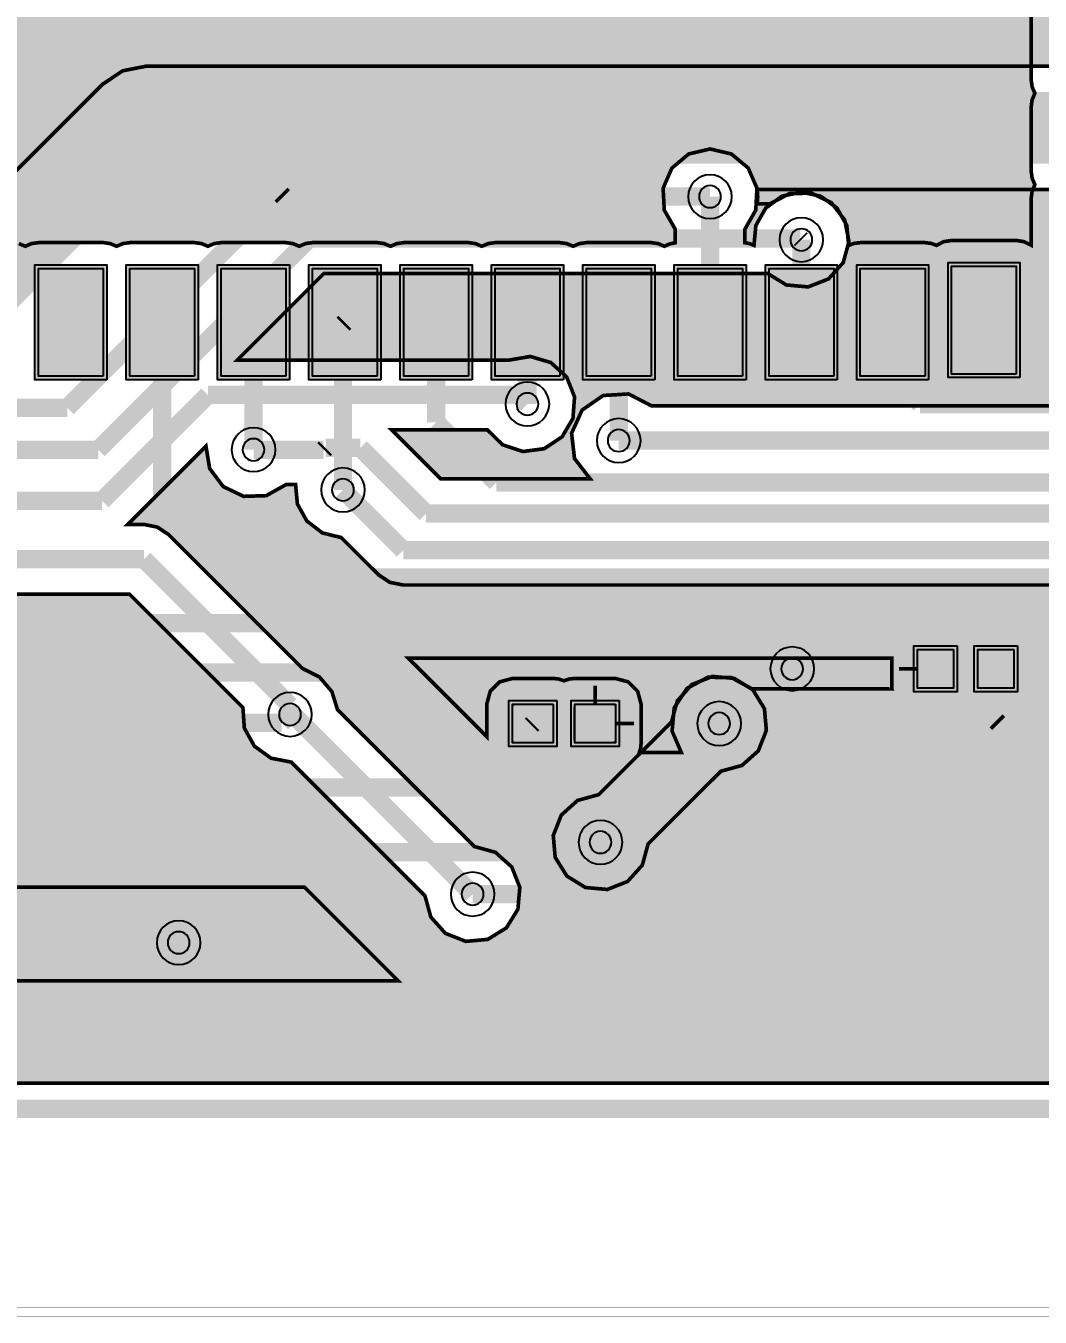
# Model space of a CAD drawing. Header units: millimetres. Extents: x 292.6 to 386.6, y -84.8 to -44.4.
# Drawn here: x 333.89 to 348, y -84.84 to -66.87 of the extents above; entities that cross this region are included whole.
import ezdxf

# ---------------------------------------------------------------- set-up
doc = ezdxf.new("R2010")
doc.units = ezdxf.units.MM
doc.header["$MEASUREMENT"] = 0
for name, color, linetype, true_color in [('Board-Outline-Layer', 7, 'Continuous', 0xff00ff), ('Bottom-Layer', 7, 'Continuous', 0x0000ff), ('Hole-Layer', 7, 'Continuous', 0x222222), ('Multi-Layer', 7, 'Continuous', 0xc0c0c0), ('Top-Layer', 7, 'Continuous', 0xff0000), ('Top-Paste-Mask-Layer', 7, 'Continuous', 0x808080), ('Top-Silkscreen-Layer', 7, 'Continuous', 0xffcc00), ('Top-Solder-Mask-Layer', 7, 'Continuous', 0x800080)]:
    doc.layers.add(name, color=color, linetype=linetype, true_color=true_color)

msp = doc.modelspace()

# ---------------------------------------------------------------- hatches: boundary and pattern name
at = {"layer": 'Bottom-Layer'}
for points in [[(297.031, -81.582), (297.031, -74.871), (297.079, -74.985), (297.155, -75.082), (301.791, -79.718), (301.948, -79.823), (302.134, -79.86), (304.419, -79.86), (304.713, -79.91), (304.999, -79.826), (305.219, -79.625), (305.329, -79.348), (305.307, -79.05), (305.156, -78.793), (304.908, -78.628), (304.612, -78.588), (304.329, -78.682), (304.115, -78.89), (302.335, -78.89), (297.983, -74.538), (297.983, -65.489), (298.198, -65.879), (298.545, -66.159), (298.972, -66.288), (299.415, -66.245), (299.81, -66.038), (300.098, -65.698), (300.235, -65.274), (300.203, -64.829), (300.004, -64.43), (299.67, -64.135), (300.004, -63.84), (300.203, -63.441), (300.235, -62.997), (300.098, -62.572), (299.81, -62.232), (299.415, -62.025), (298.972, -61.983), (298.545, -62.111), (298.198, -62.391), (297.983, -62.782), (297.983, -54.748), (300.003, -52.728), (304.345, -52.728), (300.775, -56.299), (300.669, -56.456), (300.632, -56.642), (300.632, -68.295), (300.669, -68.481), (300.775, -68.638), (306.775, -74.638), (306.932, -74.743), (307.118, -74.78), (307.648, -74.78), (313.399, -80.531), (313.556, -80.636), (313.742, -80.673), (316.357, -80.673), (316.651, -80.723), (316.937, -80.639), (317.157, -80.438), (317.267, -80.161), (317.245, -79.863), (317.094, -79.606), (316.846, -79.441), (316.55, -79.401), (316.267, -79.495), (316.054, -79.703), (313.943, -79.703), (308.192, -73.952), (308.034, -73.847), (307.849, -73.81), (307.319, -73.81), (301.603, -68.094), (301.603, -56.843), (303.252, -55.194), (303.338, -55.413), (303.495, -55.587), (303.703, -55.696), (303.936, -55.726), (304.032, -56.035), (304.263, -56.261), (304.574, -56.351), (304.731, -56.456), (304.916, -56.492), (313.284, -56.492), (313.571, -56.563), (313.861, -56.501), (314.094, -56.32), (314.094, -58.558), (306.198, -58.558), (305.973, -58.637), (305.848, -58.84), (305.839, -58.884), (305.837, -58.928), (305.837, -61.35), (305.831, -61.433), (305.837, -61.515), (305.837, -62.054), (305.831, -62.137), (305.837, -62.219), (305.837, -62.484), (305.885, -62.663), (306.016, -62.794), (306.195, -62.842), (307.601, -62.842), (307.78, -62.794), (307.911, -62.663), (307.959, -62.484), (307.959, -60.81), (314.28, -60.81), (314.303, -60.812), (314.326, -60.813), (325.375, -60.813), (325.554, -60.765), (325.685, -60.634), (325.733, -60.455), (325.733, -59.78), (326.156, -59.815), (326.549, -59.653), (326.825, -59.33), (326.925, -58.917), (326.925, -58.017), (326.836, -57.625), (326.587, -57.31), (326.226, -57.133), (325.824, -57.13), (325.46, -57.3), (325.205, -57.611), (324.96, -57.349), (324.619, -57.24), (324.269, -57.312), (323.998, -57.546), (323.876, -57.883), (323.935, -58.236), (323.754, -58.236), (323.575, -58.284), (323.444, -58.415), (323.396, -58.594), (323.396, -59.326), (320.018, -59.326), (320.018, -58.594), (319.97, -58.415), (319.839, -58.284), (319.66, -58.236), (319.448, -58.236), (319.507, -57.883), (319.385, -57.546), (319.115, -57.312), (318.764, -57.24), (318.423, -57.349), (318.179, -57.61), (317.923, -57.3), (317.559, -57.13), (317.158, -57.133), (316.797, -57.31), (316.547, -57.625), (316.459, -58.017), (316.459, -58.572), (316.409, -58.561), (316.358, -58.558), (316.208, -58.558), (316.208, -53.213), (316.208, -53.202), (316.207, -53.19), (316.806, -53.19), (316.593, -53.402), (316.456, -53.67), (316.409, -53.967), (316.409, -54.567), (316.503, -54.983), (316.769, -55.316), (317.153, -55.501), (317.58, -55.501), (317.964, -55.316), (318.23, -54.983), (318.325, -54.567), (318.325, -53.967), (318.278, -53.67), (318.141, -53.402), (317.928, -53.19), (325.456, -53.19), (325.243, -53.402), (325.106, -53.67), (325.058, -53.967), (325.058, -54.567), (325.153, -54.983), (325.419, -55.316), (325.803, -55.501), (326.23, -55.501), (326.614, -55.316), (326.88, -54.983), (326.975, -54.567), (326.975, -53.967), (326.928, -53.67), (326.791, -53.402), (326.577, -53.19), (342.441, -53.19), (343, -53.749), (343.002, -53.787), (343.007, -53.825), (333.076, -53.825), (332.81, -53.846), (332.574, -53.97), (332.406, -54.177), (332.333, -54.434), (332.367, -54.698), (332.503, -54.928), (332.345, -55.239), (332.367, -55.587), (332.564, -55.876), (332.273, -56.045), (332.102, -56.335), (332.096, -56.671), (332.256, -56.967), (332.256, -64.124), (330.813, -65.567), (330.813, -63.88), (330.92, -63.626), (330.915, -63.35), (330.798, -63.1), (330.589, -62.919), (330.325, -62.839), (330.051, -62.874), (330.051, -62.784), (330.266, -62.559), (330.356, -62.261), (330.299, -61.955), (330.109, -61.709), (330.332, -61.474), (330.417, -61.161), (330.344, -60.846), (330.13, -60.603), (330.219, -60.289), (330.148, -59.972), (329.935, -59.726), (329.63, -59.612), (329.307, -59.656), (329.045, -59.849), (328.906, -60.143), (328.923, -60.468), (328.369, -61.022), (328.369, -58.772), (328.356, -58.639), (328.319, -58.511), (328.319, -58.186), (328.369, -57.925), (328.319, -57.664), (328.319, -57.426), (328.369, -57.165), (328.319, -56.904), (328.319, -56.647), (328.369, -56.386), (328.319, -56.124), (328.319, -55.887), (328.365, -55.549), (328.247, -55.228), (327.992, -55), (327.661, -54.918), (327.329, -55), (327.075, -55.228), (326.957, -55.549), (327.003, -55.887), (327.003, -56.124), (326.953, -56.386), (327.003, -56.647), (327.003, -56.904), (326.953, -57.165), (327.003, -57.426), (327.003, -57.664), (326.953, -57.925), (327.003, -58.186), (327.003, -58.511), (326.965, -58.639), (326.953, -58.772), (326.953, -61.175), (323.799, -64.328), (323.601, -64.103), (323.323, -63.989), (323.024, -64.008), (322.764, -64.158), (320.166, -64.158), (319.894, -64.088), (319.617, -64.138), (319.386, -64.298), (316.67, -64.298), (316.405, -64.147), (316.1, -64.13), (315.821, -64.252), (315.625, -64.486), (315.555, -64.783), (315.625, -65.08), (315.821, -65.314), (316.1, -65.435), (316.405, -65.419), (316.67, -65.268), (319.454, -65.268), (319.784, -65.409), (320.139, -65.357), (320.415, -65.128), (322.764, -65.128), (322.829, -65.182), (322.901, -65.227), (319.286, -68.841), (319.103, -69.159), (319.103, -69.525), (319.286, -69.843), (319.603, -70.026), (319.97, -70.026), (320.287, -69.843), (327.735, -62.396), (327.735, -65.611), (327.586, -65.869), (327.565, -66.166), (327.676, -66.442), (327.896, -66.642), (327.826, -66.713), (327.72, -66.87), (327.684, -67.056), (327.684, -68.333), (327.318, -68.699), (327.212, -68.856), (327.176, -69.042), (327.176, -69.545), (327.041, -69.762), (326.998, -70.013), (327.053, -70.262), (313.538, -70.262), (312.214, -68.938), (316.414, -68.938), (316.679, -69.089), (316.983, -69.106), (317.263, -68.984), (317.459, -68.75), (317.529, -68.453), (317.459, -68.156), (317.263, -67.922), (316.983, -67.8), (316.679, -67.817), (316.414, -67.968), (311.244, -67.968), (311.122, -67.846), (310.844, -67.66), (310.516, -67.595), (307.823, -67.595), (305.405, -65.177), (305.405, -64.41), (305.694, -64.294), (305.898, -64.057), (305.972, -63.754), (305.898, -63.451), (305.694, -63.215), (305.405, -63.098), (305.405, -62.908), (305.32, -62.535), (305.082, -62.237), (304.738, -62.071), (304.356, -62.071), (304.012, -62.237), (303.773, -62.535), (303.688, -62.908), (303.688, -63.109), (303.417, -63.235), (303.229, -63.467), (303.161, -63.759), (303.229, -64.05), (303.417, -64.282), (303.688, -64.408), (303.688, -65.532), (303.754, -65.861), (303.94, -66.139), (306.861, -69.06), (307.139, -69.246), (307.468, -69.311), (310.16, -69.311), (312.551, -71.702), (311.873, -71.702), (311.641, -71.562), (311.372, -71.526), (311.111, -71.601), (310.902, -71.773), (310.78, -72.015), (310.765, -72.286), (310.714, -72.286), (310.446, -72.134), (310.14, -72.119), (309.859, -72.244), (309.665, -72.483), (309.599, -72.783), (309.241, -72.756), (308.922, -72.92), (308.734, -73.226), (308.734, -73.585), (308.92, -73.891), (309.239, -74.056), (309.597, -74.03), (309.889, -73.822), (309.954, -73.836), (310.02, -73.84), (310.504, -73.84), (310.639, -73.821), (310.764, -73.764), (318.316, -73.764), (320.663, -76.111), (320.82, -76.216), (321.006, -76.253), (327.712, -76.253), (327.832, -76.238), (327.945, -76.193), (326.142, -77.997), (326.037, -78.154), (326, -78.34), (326, -78.718), (325.849, -78.983), (325.832, -79.288), (325.954, -79.567), (326.188, -79.763), (326.485, -79.833), (326.782, -79.763), (327.016, -79.567), (327.137, -79.288), (327.121, -78.983), (326.97, -78.718), (326.97, -78.541), (329.969, -75.542), (332.035, -75.542), (332.296, -75.692), (332.597, -75.711), (332.875, -75.595), (333.073, -75.367), (333.15, -75.076), (333.089, -74.78), (335.334, -74.78), (336.911, -76.357), (336.931, -76.643), (337.07, -76.894), (337.302, -77.062), (337.583, -77.117), (339.444, -78.978), (339.525, -79.272), (339.728, -79.499), (340.012, -79.611), (340.316, -79.583), (340.576, -79.423), (340.736, -79.164), (340.763, -78.86), (340.651, -78.576), (340.424, -78.372), (340.13, -78.291), (338.227, -76.388), (338.148, -76.135), (337.976, -75.933), (337.74, -75.814), (335.878, -73.952), (335.72, -73.847), (335.535, -73.81), (335.309, -73.81), (336.397, -72.722), (336.449, -73.032), (336.638, -73.284), (336.922, -73.42), (337.236, -73.41), (337.511, -73.256), (337.644, -73.256), (337.669, -73.526), (337.801, -73.763), (338.016, -73.928), (338.279, -73.993), (338.798, -74.511), (338.955, -74.616), (339.141, -74.653), (363.094, -74.653), (363.279, -74.616), (363.437, -74.511), (367.882, -70.066), (367.987, -69.909), (368.024, -69.723), (368.024, -66.492), (368.175, -66.227), (368.191, -65.923), (368.07, -65.643), (367.836, -65.447), (367.539, -65.377), (367.242, -65.447), (367.008, -65.643), (366.886, -65.923), (366.903, -66.227), (367.054, -66.492), (367.054, -69.522), (362.893, -73.683), (362.614, -73.683), (364.58, -71.717), (364.685, -71.56), (364.722, -71.374), (364.722, -67.762), (364.896, -67.493), (364.924, -67.174), (364.798, -66.879), (364.798, -65.933), (364.956, -65.643), (364.954, -65.313), (364.793, -65.024), (365.081, -65.024), (365.346, -65.16), (365.645, -65.165), (365.915, -65.039), (366.103, -64.807), (366.17, -64.516), (366.103, -64.225), (365.915, -63.994), (365.645, -63.868), (365.346, -63.873), (365.081, -64.008), (362.301, -64.008), (362.035, -63.873), (361.737, -63.868), (361.466, -63.994), (361.279, -64.225), (361.212, -64.516), (361.279, -64.807), (361.466, -65.039), (361.737, -65.165), (362.035, -65.16), (362.301, -65.024), (363.832, -65.024), (363.671, -65.313), (363.67, -65.643), (363.828, -65.933), (363.828, -66.783), (363.643, -67.059), (363.615, -67.39), (363.752, -67.693), (363.752, -71.173), (361.75, -73.175), (359.614, -73.175), (359.789, -72.896), (359.807, -72.567), (359.666, -72.27), (359.399, -72.078), (359.072, -72.037), (358.766, -72.159), (358.538, -72.159), (358.743, -71.905), (358.802, -71.584), (358.701, -71.273), (358.464, -71.049), (358.148, -70.965), (357.831, -71.042), (353.106, -71.042), (352.851, -70.894), (352.557, -70.871), (352.283, -70.977), (352.081, -71.192), (351.993, -71.473), (352.035, -71.765), (352.199, -72.01), (352.452, -72.159), (342.591, -72.159), (342.276, -71.995), (341.922, -72.017), (341.63, -72.219), (341.483, -72.542), (341.524, -72.894), (341.741, -73.175), (339.66, -73.175), (338.979, -72.494), (340.311, -72.494), (340.524, -72.703), (340.807, -72.796), (341.103, -72.757), (341.351, -72.591), (341.502, -72.334), (341.524, -72.036), (341.414, -71.759), (341.194, -71.558), (340.908, -71.474), (340.614, -71.524), (336.833, -71.524), (338.038, -70.319), (344.21, -70.319), (344.47, -70.479), (344.773, -70.506), (345.057, -70.395), (345.261, -70.168), (345.341, -69.874), (345.282, -69.575), (345.095, -69.334), (344.82, -69.202), (344.515, -69.208), (344.244, -69.349), (344.064, -69.349), (344.072, -69.25), (344.064, -69.151), (351.582, -69.151), (351.378, -69.338), (351.268, -69.592), (351.271, -69.868), (351.386, -70.119), (351.594, -70.302), (351.858, -70.384), (352.133, -70.35), (352.37, -70.208), (358.067, -70.208), (359.51, -71.652), (359.592, -71.949), (359.801, -72.177), (360.089, -72.286), (360.396, -72.252), (360.655, -72.084), (360.718, -72.424), (360.944, -72.685), (361.271, -72.798), (361.61, -72.73), (361.869, -72.501), (361.978, -72.173), (361.906, -71.834), (361.674, -71.578), (361.674, -68.354), (362.215, -68.895), (362.325, -69.179), (362.551, -69.383), (362.844, -69.465), (363.143, -69.408), (363.384, -69.223), (363.518, -68.949), (363.515, -68.645), (363.377, -68.374), (363.132, -68.193), (362.832, -68.141), (361.405, -66.713), (361.247, -66.608), (361.062, -66.571), (356.869, -66.571), (356.187, -65.89), (356.097, -65.578), (355.87, -65.347), (355.56, -65.251), (355.242, -65.313), (354.991, -65.519), (354.686, -65.214), (354.958, -65.203), (355.203, -65.082), (355.379, -64.874), (355.456, -64.612), (355.421, -64.341), (355.28, -64.108), (355.28, -63.365), (355.523, -63.412), (355.767, -63.366), (355.977, -63.234), (364.813, -63.234), (365.058, -63.372), (365.338, -63.396), (365.603, -63.301), (365.805, -63.105), (365.908, -62.843), (365.892, -62.562), (365.761, -62.313), (365.539, -62.14), (365.559, -61.942), (365.519, -61.748), (365.738, -61.468), (365.781, -61.115), (365.636, -60.791), (365.344, -60.588), (364.989, -60.565), (364.674, -60.729), (363.597, -60.729), (363.398, -60.601), (363.168, -60.551), (361.583, -58.966), (361.425, -58.861), (361.24, -58.824), (356.998, -58.824), (356.812, -58.861), (356.655, -58.966), (354.569, -61.052), (354.569, -60.586), (354.532, -60.401), (354.427, -60.243), (349.325, -55.141), (352.171, -55.141), (352.211, -55.569), (352.398, -55.956), (352.709, -56.253), (353.104, -56.423), (353.533, -56.443), (353.942, -56.311), (354.28, -56.045), (354.503, -55.678), (354.583, -55.255), (354.51, -54.832), (354.293, -54.46), (353.96, -54.188), (353.553, -54.05), (353.124, -54.063), (353.078, -54.018), (352.864, -53.875), (352.613, -53.825), (345.969, -53.825), (345.953, -53.548), (345.824, -53.302), (345.606, -53.131), (345.337, -53.063), (344.321, -52.047), (382.315, -52.047), (382.315, -81.582)], [(333.084, -64.668), (333.189, -64.511), (333.226, -64.325), (333.226, -57), (334.482, -57), (334.667, -56.963), (334.825, -56.858), (335.064, -56.619), (335.333, -56.551), (335.551, -56.38), (335.68, -56.134), (335.697, -55.857), (348.669, -55.857), (353.599, -60.787), (353.599, -65.298), (353.636, -65.484), (353.741, -65.641), (355.535, -67.435), (335.568, -67.435), (335.239, -67.5), (334.961, -67.686), (332.385, -70.262), (330.047, -70.262), (330.102, -70.013), (330.059, -69.762), (329.924, -69.545), (329.924, -67.361), (330.251, -67.459), (330.584, -67.38), (330.833, -67.146), (330.933, -66.819)], [(341.861, -77.569), (341.567, -77.65), (341.34, -77.854), (341.228, -78.138), (341.255, -78.442), (341.416, -78.701), (341.675, -78.861), (341.979, -78.889), (342.263, -78.777), (342.467, -78.55), (342.547, -78.256), (343.559, -77.244), (343.853, -77.163), (344.08, -76.96), (344.192, -76.676), (344.165, -76.372), (344.005, -76.112), (343.745, -75.952), (343.441, -75.925), (343.157, -76.037), (342.954, -76.264), (342.873, -76.558)]]:
    msp.add_hatch(color=256, dxfattribs=at).paths.add_polyline_path(points)
at = {"layer": 'Top-Layer'}
for points in [[(333.005, -61.082), (332.968, -60.897), (332.863, -60.739), (332.609, -60.485), (332.6, -60.477), (332.592, -60.469), (332.592, -60.378), (332.579, -60.282), (332.54, -60.193), (332.579, -60.104), (332.592, -60.008), (332.592, -59.108), (332.579, -59.012), (332.54, -58.923), (332.579, -58.834), (332.592, -58.738), (332.592, -58.646), (332.746, -58.646), (332.931, -58.609), (333.089, -58.504), (334.276, -57.316), (334.393, -57.365), (334.519, -57.381), (335.916, -57.381), (336.101, -57.344), (336.259, -57.239), (340.054, -53.444), (343.062, -53.444), (343, -53.698), (343.041, -53.956), (343.178, -54.178), (343.178, -61.595), (343.214, -61.781), (343.32, -61.938), (346.363, -64.981), (346.52, -65.086), (346.706, -65.123), (347.877, -65.123), (347.894, -65.201), (347.927, -65.273), (347.889, -65.362), (347.876, -65.458), (347.876, -66.358), (347.889, -66.454), (347.927, -66.543), (347.889, -66.632), (347.876, -66.728), (347.876, -67.628), (347.889, -67.724), (347.927, -67.813), (347.889, -67.902), (347.876, -67.998), (347.876, -68.898), (347.889, -68.994), (347.927, -69.083), (347.889, -69.172), (347.876, -69.268), (347.876, -69.926), (347.777, -69.877), (347.669, -69.86), (346.769, -69.86), (346.658, -69.877), (346.559, -69.928), (346.481, -69.9), (346.399, -69.89), (345.499, -69.89), (345.416, -69.9), (345.337, -69.928), (345.311, -69.652), (345.175, -69.41), (344.95, -69.245), (344.679, -69.187), (344.407, -69.245), (344.183, -69.41), (344.046, -69.652), (344.02, -69.928), (343.959, -69.904), (343.894, -69.892), (343.894, -69.702), (344.045, -69.437), (344.061, -69.133), (343.94, -68.853), (343.706, -68.657), (343.409, -68.587), (343.112, -68.657), (342.878, -68.853), (342.756, -69.133), (342.772, -69.437), (342.924, -69.702), (342.924, -69.892), (342.846, -69.908), (342.774, -69.941), (342.685, -69.903), (342.589, -69.89), (341.689, -69.89), (341.593, -69.903), (341.504, -69.941), (341.415, -69.903), (341.319, -69.89), (340.419, -69.89), (340.323, -69.903), (340.234, -69.941), (340.145, -69.903), (340.049, -69.89), (339.149, -69.89), (339.053, -69.903), (338.964, -69.941), (338.875, -69.903), (338.779, -69.89), (337.879, -69.89), (337.783, -69.903), (337.694, -69.941), (337.605, -69.903), (337.509, -69.89), (336.609, -69.89), (336.513, -69.903), (336.424, -69.941), (336.335, -69.903), (336.239, -69.89), (335.339, -69.89), (335.243, -69.903), (335.154, -69.941), (335.065, -69.903), (334.969, -69.89), (334.069, -69.89), (333.973, -69.903), (333.884, -69.941), (333.795, -69.903), (333.699, -69.89), (333.005, -69.89)], [(347.669, -71.718), (346.769, -71.718), (346.769, -70.218), (347.669, -70.218)], [(334.969, -71.748), (334.069, -71.748), (334.069, -70.248), (334.969, -70.248)], [(336.239, -71.748), (335.339, -71.748), (335.339, -70.248), (336.239, -70.248)], [(337.509, -71.748), (336.609, -71.748), (336.609, -70.248), (337.509, -70.248)], [(338.779, -71.748), (337.879, -71.748), (337.879, -70.248), (338.779, -70.248)], [(340.049, -71.748), (339.149, -71.748), (339.149, -70.248), (340.049, -70.248)], [(341.319, -71.748), (340.419, -71.748), (340.419, -70.248), (341.319, -70.248)], [(342.589, -71.748), (341.689, -71.748), (341.689, -70.248), (342.589, -70.248)], [(343.859, -71.748), (342.959, -71.748), (342.959, -70.248), (343.859, -70.248)], [(345.129, -71.748), (344.229, -71.748), (344.229, -70.248), (345.129, -70.248)], [(346.399, -71.748), (345.499, -71.748), (345.499, -70.248), (346.399, -70.248)], [(346.795, -75.549), (346.795, -76.089), (346.295, -76.089), (346.295, -75.549)], [(347.635, -75.549), (347.635, -76.089), (347.135, -76.089), (347.135, -75.549)], [(345.936, -75.669), (345.936, -76.089), (345.936, -76.093), (345.937, -76.096), (343.988, -76.096), (343.702, -75.939), (343.377, -75.937), (343.09, -76.09), (342.91, -76.362), (342.881, -76.686), (343.01, -76.985), (342.425, -76.985), (342.444, -76.919), (342.45, -76.851), (342.45, -76.311), (342.402, -76.132), (342.271, -76.001), (342.092, -75.953), (341.527, -75.953), (341.45, -75.961), (341.377, -75.986), (341.303, -75.961), (341.227, -75.953), (340.661, -75.953), (340.482, -76.001), (340.351, -76.132), (340.303, -76.311), (340.303, -76.762), (339.211, -75.669)], [(341.227, -76.311), (341.227, -76.851), (340.661, -76.851), (340.661, -76.311)], [(342.092, -76.311), (342.092, -76.851), (341.527, -76.851), (341.527, -76.311)], [(339.072, -80.16), (327.355, -80.16), (327.726, -79.789), (327.858, -79.592), (327.904, -79.359), (327.904, -78.855), (337.767, -78.855)]]:
    msp.add_hatch(color=256, dxfattribs=at).paths.add_polyline_path(points)
at = {"layer": 'Top-Paste-Mask-Layer'}
for points in [[(347.669, -71.718), (346.769, -71.718), (346.769, -70.218), (347.669, -70.218)], [(334.969, -71.748), (334.069, -71.748), (334.069, -70.248), (334.969, -70.248)], [(336.239, -71.748), (335.339, -71.748), (335.339, -70.248), (336.239, -70.248)], [(337.509, -71.748), (336.609, -71.748), (336.609, -70.248), (337.509, -70.248)], [(338.779, -71.748), (337.879, -71.748), (337.879, -70.248), (338.779, -70.248)], [(340.049, -71.748), (339.149, -71.748), (339.149, -70.248), (340.049, -70.248)], [(341.319, -71.748), (340.419, -71.748), (340.419, -70.248), (341.319, -70.248)], [(342.589, -71.748), (341.689, -71.748), (341.689, -70.248), (342.589, -70.248)], [(343.859, -71.748), (342.959, -71.748), (342.959, -70.248), (343.859, -70.248)], [(345.129, -71.748), (344.229, -71.748), (344.229, -70.248), (345.129, -70.248)], [(346.399, -71.748), (345.499, -71.748), (345.499, -70.248), (346.399, -70.248)], [(346.795, -75.549), (346.795, -76.089), (346.295, -76.089), (346.295, -75.549)], [(347.635, -75.549), (347.635, -76.089), (347.135, -76.089), (347.135, -75.549)], [(341.242, -76.351), (341.242, -76.811), (341.202, -76.851), (340.701, -76.851), (340.661, -76.811), (340.661, -76.351), (340.701, -76.311), (341.202, -76.311)], [(341.242, -76.351), (341.242, -76.811), (341.202, -76.851), (340.701, -76.851), (340.661, -76.811), (340.661, -76.351), (340.701, -76.311), (341.202, -76.311)], [(341.512, -76.351), (341.512, -76.811), (341.552, -76.851), (342.052, -76.851), (342.092, -76.811), (342.092, -76.351), (342.052, -76.311), (341.552, -76.311)], [(341.512, -76.351), (341.512, -76.811), (341.552, -76.851), (342.052, -76.851), (342.092, -76.811), (342.092, -76.351), (342.052, -76.311), (341.552, -76.311)]]:
    msp.add_hatch(color=256, dxfattribs=at).paths.add_polyline_path(points)
at = {"layer": 'Top-Solder-Mask-Layer'}
for points in [[(335.019, -71.798), (334.019, -71.798), (334.019, -70.198), (335.019, -70.198)], [(336.289, -71.798), (335.289, -71.798), (335.289, -70.198), (336.289, -70.198)], [(337.559, -71.798), (336.559, -71.798), (336.559, -70.198), (337.559, -70.198)], [(338.829, -71.798), (337.829, -71.798), (337.829, -70.198), (338.829, -70.198)], [(340.099, -71.798), (339.099, -71.798), (339.099, -70.198), (340.099, -70.198)], [(341.369, -71.798), (340.369, -71.798), (340.369, -70.198), (341.369, -70.198)], [(342.639, -71.798), (341.639, -71.798), (341.639, -70.198), (342.639, -70.198)], [(343.909, -71.798), (342.909, -71.798), (342.909, -70.198), (343.909, -70.198)], [(345.179, -71.798), (344.179, -71.798), (344.179, -70.198), (345.179, -70.198)], [(346.449, -71.798), (345.449, -71.798), (345.449, -70.198), (346.449, -70.198)], [(347.719, -71.768), (346.719, -71.768), (346.719, -70.168), (347.719, -70.168)], [(346.845, -75.498), (346.845, -76.14), (346.244, -76.14), (346.244, -75.498)], [(347.686, -75.498), (347.686, -76.14), (347.084, -76.14), (347.084, -75.498)], [(341.277, -76.26), (341.277, -76.902), (340.61, -76.902), (340.61, -76.26)], [(342.143, -76.26), (342.143, -76.902), (341.476, -76.902), (341.476, -76.26)]]:
    msp.add_hatch(color=256, dxfattribs=at).paths.add_polyline_path(points)

# ---------------------------------------------------------------- linework, layer by layer
at = {"layer": 'Board-Outline-Layer', "const_width": 0.254}
msp.add_lwpolyline([(296.673, -81.94), (296.673, -51.689), (382.673, -51.689), (382.673, -81.94)], close=True, dxfattribs=at)
at = {"layer": 'Bottom-Layer'}
for points, const_width in [([(292.863, -84.836), (292.863, -50.038), (386.589, -50.038), (386.589, -84.836)], 0.00508), ([(341.861, -77.569), (341.567, -77.65), (341.34, -77.854), (341.228, -78.138), (341.255, -78.442), (341.416, -78.701), (341.675, -78.861), (341.979, -78.889), (342.263, -78.777), (342.467, -78.55), (342.547, -78.256), (343.559, -77.244), (343.853, -77.163), (344.08, -76.96), (344.192, -76.676), (344.165, -76.372), (344.005, -76.112), (343.745, -75.952), (343.441, -75.925), (343.157, -76.037), (342.954, -76.264), (342.873, -76.558)], 0.0508)]:
    msp.add_lwpolyline(points, close=True, dxfattribs=dict(at, const_width=const_width))
for points, const_width in [([(333.226, -57), (334.482, -57), (334.667, -56.963), (334.825, -56.858), (335.064, -56.619), (335.333, -56.551), (335.551, -56.38), (335.68, -56.134), (335.697, -55.857), (348.669, -55.857), (353.599, -60.787), (353.599, -65.298), (353.636, -65.484), (353.741, -65.641), (355.535, -67.435), (335.568, -67.435), (335.239, -67.5), (334.961, -67.686), (332.385, -70.262)], 0.0508), ([(332.741, -71.12), (335.568, -68.293)], 1), ([(335.568, -68.293), (358.318, -68.293)], 1), ([(334.468, -72.187), (337.44, -69.215)], 0.254), ([(352.452, -72.159), (342.591, -72.159), (342.276, -71.995), (341.922, -72.017), (341.63, -72.219), (341.483, -72.542), (341.524, -72.894), (341.741, -73.175), (339.66, -73.175), (338.979, -72.494), (340.311, -72.494), (340.524, -72.703), (340.807, -72.796), (341.103, -72.757), (341.351, -72.591), (341.502, -72.334), (341.524, -72.036), (341.414, -71.759), (341.194, -71.558), (340.908, -71.474), (340.614, -71.524), (336.833, -71.524), (338.038, -70.319), (344.21, -70.319), (344.47, -70.479), (344.773, -70.506), (345.057, -70.395), (345.261, -70.168), (345.341, -69.874), (345.282, -69.575), (345.095, -69.334), (344.82, -69.202), (344.515, -69.208), (344.244, -69.349), (344.064, -69.349), (344.072, -69.25), (344.064, -69.151), (351.582, -69.151)], 0.0508), ([(337.44, -69.215), (337.475, -69.25)], 0.254), ([(337.475, -69.25), (343.409, -69.25)], 0.254), ([(334.9, -72.771), (337.837, -69.834)], 0.254), ([(337.837, -69.834), (344.663, -69.834)], 0.254), ([(344.663, -69.834), (344.679, -69.85)], 0.254), ([(336.424, -72.009), (334.951, -73.482)], 0.254), ([(340.742, -72.009), (336.424, -72.009)], 0.254), ([(340.869, -72.136), (340.742, -72.009)], 0.254), ([(311.421, -72.187), (334.468, -72.187)], 0.254), ([(342.139, -72.644), (359.106, -72.644)], 0.254), ([(315.616, -72.771), (334.9, -72.771)], 0.254), ([(333.089, -74.78), (335.334, -74.78), (336.911, -76.357), (336.931, -76.643), (337.07, -76.894), (337.302, -77.062), (337.583, -77.117), (339.444, -78.978), (339.525, -79.272), (339.728, -79.499), (340.012, -79.611), (340.316, -79.583), (340.576, -79.423), (340.736, -79.164), (340.763, -78.86), (340.651, -78.576), (340.424, -78.372), (340.13, -78.291), (338.227, -76.388), (338.148, -76.135), (337.976, -75.933), (337.74, -75.814), (335.878, -73.952), (335.72, -73.847), (335.535, -73.81), (335.309, -73.81), (336.397, -72.722), (336.449, -73.032), (336.638, -73.284), (336.922, -73.42), (337.236, -73.41), (337.511, -73.256), (337.644, -73.256), (337.669, -73.526), (337.801, -73.763), (338.016, -73.928), (338.279, -73.993), (338.798, -74.511), (338.955, -74.616), (339.141, -74.653), (363.094, -74.653)], 0.0508), ([(337.059, -72.771), (338.036, -72.771)], 0.254), ([(338.036, -72.771), (338.061, -72.746)], 0.254), ([(338.061, -72.746), (338.545, -72.746)], 0.254), ([(338.545, -72.746), (339.459, -73.66)], 0.254), ([(339.141, -74.168), (338.303, -73.33)], 0.254), ([(334.951, -73.482), (329.998, -73.482)], 0.254), ([(339.459, -73.66), (361.951, -73.66)], 0.254), ([(335.535, -74.295), (331.09, -74.295)], 0.254), ([(337.567, -76.327), (335.535, -74.295)], 0.254), ([(363.094, -74.168), (339.141, -74.168)], 0.254), ([(337.567, -76.454), (337.567, -76.327)], 0.254), ([(337.567, -76.454), (337.607, -76.454)], 0.254), ([(337.607, -76.454), (340.107, -78.954)], 0.254), ([(341.885, -78.232), (343.536, -76.581)], 0.254), ([(382.315, -81.582), (297.031, -81.582)], 0.0508)]:
    msp.add_lwpolyline(points, dxfattribs=dict(at, const_width=const_width))
at = {"layer": 'Hole-Layer'}
for points in [[(343.256, -69.25, 1), (343.561, -69.25, 1)], [(344.526, -69.85, 1), (344.831, -69.85, 1)], [(340.716, -72.136, 1), (341.021, -72.136, 1)], [(341.986, -72.644, 1), (342.291, -72.644, 1)], [(336.906, -72.771, 1), (337.211, -72.771, 1)], [(338.15, -73.33, 1), (338.455, -73.33, 1)], [(344.399, -75.819, 1), (344.704, -75.819, 1)], [(337.414, -76.454, 1), (337.719, -76.454, 1)], [(343.383, -76.581, 1), (343.688, -76.581, 1)], [(341.732, -78.232, 1), (342.037, -78.232, 1)], [(339.954, -78.954, 1), (340.259, -78.954, 1)], [(335.865, -79.629, 1), (336.17, -79.629, 1)]]:
    msp.add_lwpolyline(points, format="xyb", close=True, dxfattribs=at)
at = {"layer": 'Multi-Layer'}
for points in [[(343.104, -69.25, 1), (343.714, -69.25, 1)], [(344.374, -69.85, 1), (344.984, -69.85, 1)], [(340.564, -72.136, 1), (341.174, -72.136, 1)], [(341.834, -72.644, 1), (342.444, -72.644, 1)], [(336.754, -72.771, 1), (337.364, -72.771, 1)], [(337.998, -73.33, 1), (338.608, -73.33, 1)], [(344.247, -75.819, 1), (344.857, -75.819, 1)], [(337.262, -76.454, 1), (337.872, -76.454, 1)], [(343.231, -76.581, 1), (343.841, -76.581, 1)], [(341.58, -78.232, 1), (342.19, -78.232, 1)], [(339.802, -78.954, 1), (340.412, -78.954, 1)], [(335.713, -79.629, 1), (336.323, -79.629, 1)]]:
    msp.add_lwpolyline(points, format="xyb", close=True, dxfattribs=at)
at = {"layer": 'Top-Layer'}
for points, const_width in [([(292.609, -84.709), (292.609, -49.53), (385.446, -49.53), (385.446, -84.709)], 0.00508), ([(345.936, -75.669), (345.936, -76.089), (345.936, -76.093), (345.937, -76.096), (343.988, -76.096), (343.702, -75.939), (343.377, -75.937), (343.09, -76.09), (342.91, -76.362), (342.881, -76.686), (343.01, -76.985), (342.425, -76.985), (342.444, -76.919), (342.45, -76.851), (342.45, -76.311), (342.402, -76.132), (342.271, -76.001), (342.092, -75.953), (341.527, -75.953), (341.45, -75.961), (341.377, -75.986), (341.303, -75.961), (341.227, -75.953), (340.661, -75.953), (340.482, -76.001), (340.351, -76.132), (340.303, -76.311), (340.303, -76.762), (339.211, -75.669)], 0.0508), ([(339.072, -80.16), (327.355, -80.16), (327.726, -79.789), (327.858, -79.592), (327.904, -79.359), (327.904, -78.855), (337.767, -78.855)], 0.0508)]:
    msp.add_lwpolyline(points, close=True, dxfattribs=dict(at, const_width=const_width))
for points, const_width in [([(347.876, -66.728), (347.876, -67.628), (347.889, -67.724), (347.927, -67.813), (347.889, -67.902), (347.876, -67.998), (347.876, -68.898), (347.889, -68.994), (347.927, -69.083), (347.889, -69.172), (347.876, -69.268), (347.876, -69.926), (347.777, -69.877), (347.669, -69.86), (346.769, -69.86), (346.658, -69.877), (346.559, -69.928), (346.481, -69.9), (346.399, -69.89), (345.499, -69.89), (345.416, -69.9), (345.337, -69.928), (345.311, -69.652), (345.175, -69.41), (344.95, -69.245), (344.679, -69.187), (344.407, -69.245), (344.183, -69.41), (344.046, -69.652), (344.02, -69.928), (343.959, -69.904), (343.894, -69.892), (343.894, -69.702), (344.045, -69.437), (344.061, -69.133), (343.94, -68.853), (343.706, -68.657), (343.409, -68.587), (343.112, -68.657), (342.878, -68.853), (342.756, -69.133), (342.772, -69.437), (342.924, -69.702), (342.924, -69.892), (342.846, -69.908), (342.774, -69.941), (342.685, -69.903), (342.589, -69.89), (341.689, -69.89), (341.593, -69.903), (341.504, -69.941), (341.415, -69.903), (341.319, -69.89), (340.419, -69.89), (340.323, -69.903), (340.234, -69.941), (340.145, -69.903), (340.049, -69.89), (339.149, -69.89), (339.053, -69.903), (338.964, -69.941), (338.875, -69.903), (338.779, -69.89), (337.879, -69.89), (337.783, -69.903), (337.694, -69.941), (337.605, -69.903), (337.509, -69.89), (336.609, -69.89), (336.513, -69.903), (336.424, -69.941), (336.335, -69.903), (336.239, -69.89), (335.339, -69.89), (335.243, -69.903), (335.154, -69.941), (335.065, -69.903), (334.969, -69.89), (334.069, -69.89), (333.973, -69.903), (333.884, -69.941), (333.795, -69.903)], 0.0508), ([(343.409, -69.25), (343.409, -70.998)], 0.254), ([(344.679, -69.85), (344.679, -70.998)], 0.254), ([(335.789, -73.406), (335.789, -70.998)], 0.254), ([(337.059, -70.998), (337.059, -72.771)], 0.254), ([(338.303, -71.024), (338.329, -70.998)], 0.254), ([(338.303, -73.33), (338.303, -71.024)], 0.254), ([(339.599, -72.39), (339.599, -70.998)], 0.254), ([(340.869, -70.998), (340.869, -72.136)], 0.254), ([(342.139, -72.644), (342.139, -70.998)], 0.254), ([(345.949, -70.998), (345.949, -71.755)], 0.254), ([(345.949, -71.755), (346.33, -72.136)], 0.254), ([(346.33, -72.136), (352.045, -72.136)], 0.254), ([(340.437, -73.228), (339.599, -72.39)], 0.254), ([(352.096, -73.228), (340.437, -73.228)], 0.254), ([(336.932, -74.549), (335.789, -73.406)], 0.254), ([(351.537, -74.549), (336.932, -74.549)], 0.254), ([(352.359, -75.184), (332.65, -75.184)], 0.254), ([(330.379, -75.87), (338.725, -75.87)], 0.254), ([(338.725, -75.87), (340.325, -77.47)], 0.254), ([(346.297, -75.819), (346.038, -75.819)], 0.0508), ([(347.385, -75.819), (347.385, -76.542)], 0.254), ([(341.809, -76.314), (341.809, -76.055)], 0.0508), ([(337.451, -76.57), (337.567, -76.454)], 0.254), ([(327.296, -76.57), (337.451, -76.57)], 0.254), ([(340.923, -76.602), (340.944, -76.581)], 0.254), ([(340.923, -77.47), (340.923, -76.602)], 0.254), ([(343.536, -76.581), (347.424, -76.581)], 0.254), ([(347.385, -76.542), (347.424, -76.581)], 0.254), ([(347.424, -76.581), (348.52, -76.581)], 0.254), ([(342.09, -76.581), (342.349, -76.581)], 0.0508), ([(327.296, -77.47), (340.325, -77.47)], 0.254), ([(340.325, -77.47), (340.923, -77.47)], 0.254), ([(340.923, -77.47), (352.79, -77.47)], 0.254), ([(341.747, -78.37), (341.885, -78.232)], 0.254), ([(327.296, -78.37), (337.968, -78.37)], 0.254), ([(337.968, -78.37), (341.747, -78.37)], 0.254), ([(339.481, -79.883), (337.968, -78.37)], 0.254), ([(340.107, -78.954), (352.206, -78.954)], 0.254), ([(352.172, -79.883), (339.481, -79.883)], 0.254), ([(356.236, -80.645), (299.594, -80.645)], 0.254), ([(356.998, -81.407), (299.34, -81.407)], 0.254)]:
    msp.add_lwpolyline(points, dxfattribs=dict(at, const_width=const_width))
for points in [[(347.669, -71.718), (346.769, -71.718), (346.769, -70.218), (347.669, -70.218)], [(334.969, -71.748), (334.069, -71.748), (334.069, -70.248), (334.969, -70.248)], [(336.239, -71.748), (335.339, -71.748), (335.339, -70.248), (336.239, -70.248)], [(337.509, -71.748), (336.609, -71.748), (336.609, -70.248), (337.509, -70.248)], [(338.779, -71.748), (337.879, -71.748), (337.879, -70.248), (338.779, -70.248)], [(340.049, -71.748), (339.149, -71.748), (339.149, -70.248), (340.049, -70.248)], [(341.319, -71.748), (340.419, -71.748), (340.419, -70.248), (341.319, -70.248)], [(342.589, -71.748), (341.689, -71.748), (341.689, -70.248), (342.589, -70.248)], [(343.859, -71.748), (342.959, -71.748), (342.959, -70.248), (343.859, -70.248)], [(345.129, -71.748), (344.229, -71.748), (344.229, -70.248), (345.129, -70.248)], [(346.399, -71.748), (345.499, -71.748), (345.499, -70.248), (346.399, -70.248)], [(346.795, -75.549), (346.795, -76.089), (346.295, -76.089), (346.295, -75.549)], [(347.635, -75.549), (347.635, -76.089), (347.135, -76.089), (347.135, -75.549)], [(341.227, -76.311), (341.227, -76.851), (340.661, -76.851), (340.661, -76.311)], [(342.092, -76.311), (342.092, -76.851), (341.527, -76.851), (341.527, -76.311)]]:
    msp.add_lwpolyline(points, close=True, dxfattribs=at)
at = {"layer": 'Top-Paste-Mask-Layer'}
for points in [[(347.669, -71.718), (346.769, -71.718), (346.769, -70.218), (347.669, -70.218)], [(334.969, -71.748), (334.069, -71.748), (334.069, -70.248), (334.969, -70.248)], [(336.239, -71.748), (335.339, -71.748), (335.339, -70.248), (336.239, -70.248)], [(337.509, -71.748), (336.609, -71.748), (336.609, -70.248), (337.509, -70.248)], [(338.779, -71.748), (337.879, -71.748), (337.879, -70.248), (338.779, -70.248)], [(340.049, -71.748), (339.149, -71.748), (339.149, -70.248), (340.049, -70.248)], [(341.319, -71.748), (340.419, -71.748), (340.419, -70.248), (341.319, -70.248)], [(342.589, -71.748), (341.689, -71.748), (341.689, -70.248), (342.589, -70.248)], [(343.859, -71.748), (342.959, -71.748), (342.959, -70.248), (343.859, -70.248)], [(345.129, -71.748), (344.229, -71.748), (344.229, -70.248), (345.129, -70.248)], [(346.399, -71.748), (345.499, -71.748), (345.499, -70.248), (346.399, -70.248)], [(346.795, -75.549), (346.795, -76.089), (346.295, -76.089), (346.295, -75.549)], [(347.635, -75.549), (347.635, -76.089), (347.135, -76.089), (347.135, -75.549)]]:
    msp.add_lwpolyline(points, close=True, dxfattribs=at)
at = {"layer": 'Top-Paste-Mask-Layer', "const_width": 0.00508}
for points in [[(341.242, -76.351), (341.242, -76.811), (341.202, -76.851), (340.701, -76.851), (340.661, -76.811), (340.661, -76.351), (340.701, -76.311), (341.202, -76.311)], [(341.242, -76.351), (341.242, -76.811), (341.202, -76.851), (340.701, -76.851), (340.661, -76.811), (340.661, -76.351), (340.701, -76.311), (341.202, -76.311)], [(341.512, -76.351), (341.512, -76.811), (341.552, -76.851), (342.052, -76.851), (342.092, -76.811), (342.092, -76.351), (342.052, -76.311), (341.552, -76.311)], [(341.512, -76.351), (341.512, -76.811), (341.552, -76.851), (342.052, -76.851), (342.092, -76.811), (342.092, -76.351), (342.052, -76.311), (341.552, -76.311)]]:
    msp.add_lwpolyline(points, close=True, dxfattribs=at)
at = {"layer": 'Top-Silkscreen-Layer'}
for points, const_width in [([(347.9, -71.247), (349.251, -71.247)], 0.254), ([(347.9, -71.247), (349.251, -71.247)], 0.254), ([(346.243, -75.322), (346.743, -75.322)], 0.152), ([(346.243, -75.322), (346.743, -75.322)], 0.152), ([(347.186, -75.32), (347.686, -75.32)], 0.152), ([(347.186, -75.32), (347.686, -75.32)], 0.152), ([(346.091, -76.166), (346.091, -75.474)], 0.152), ([(346.091, -76.166), (346.091, -75.474)], 0.152), ([(347.839, -75.472), (347.839, -76.164)], 0.152), ([(347.839, -75.472), (347.839, -76.164)], 0.152), ([(341.15, -76.083), (340.432, -76.083)], 0.152), ([(340.432, -76.083), (340.432, -77.08)], 0.152), ([(341.15, -76.083), (340.432, -76.083)], 0.152), ([(340.432, -76.083), (340.432, -77.08)], 0.152), ([(341.603, -76.083), (342.321, -76.083)], 0.152), ([(341.603, -76.083), (342.321, -76.083)], 0.152), ([(342.321, -76.083), (342.321, -77.08)], 0.152), ([(342.321, -76.083), (342.321, -77.08)], 0.152), ([(346.743, -76.319), (346.243, -76.319)], 0.152), ([(346.743, -76.319), (346.243, -76.319)], 0.152), ([(347.686, -76.317), (347.186, -76.317)], 0.152), ([(347.686, -76.317), (347.186, -76.317)], 0.152), ([(340.432, -77.08), (341.15, -77.08)], 0.152), ([(340.432, -77.08), (341.15, -77.08)], 0.152), ([(342.321, -77.08), (341.603, -77.08)], 0.152), ([(342.321, -77.08), (341.603, -77.08)], 0.152)]:
    msp.add_lwpolyline(points, dxfattribs=dict(at, const_width=const_width))
at = {"layer": 'Top-Silkscreen-Layer', "const_width": 0.152}
for points in [[(346.091, -75.474, -0.414), (346.243, -75.322)], [(346.091, -75.474, -0.414), (346.243, -75.322)], [(347.686, -75.32, -0.414), (347.838, -75.472)], [(347.686, -75.32, -0.414), (347.838, -75.472)], [(346.243, -76.319, -0.414), (346.091, -76.166)], [(346.243, -76.319, -0.414), (346.091, -76.166)], [(347.838, -76.164, -0.414), (347.686, -76.317)], [(347.838, -76.164, -0.414), (347.686, -76.317)]]:
    msp.add_lwpolyline(points, format="xyb", dxfattribs=at)
at = {"layer": 'Top-Solder-Mask-Layer'}
for points in [[(335.019, -71.798), (334.019, -71.798), (334.019, -70.198), (335.019, -70.198)], [(336.289, -71.798), (335.289, -71.798), (335.289, -70.198), (336.289, -70.198)], [(337.559, -71.798), (336.559, -71.798), (336.559, -70.198), (337.559, -70.198)], [(338.829, -71.798), (337.829, -71.798), (337.829, -70.198), (338.829, -70.198)], [(340.099, -71.798), (339.099, -71.798), (339.099, -70.198), (340.099, -70.198)], [(341.369, -71.798), (340.369, -71.798), (340.369, -70.198), (341.369, -70.198)], [(342.639, -71.798), (341.639, -71.798), (341.639, -70.198), (342.639, -70.198)], [(343.909, -71.798), (342.909, -71.798), (342.909, -70.198), (343.909, -70.198)], [(345.179, -71.798), (344.179, -71.798), (344.179, -70.198), (345.179, -70.198)], [(346.449, -71.798), (345.449, -71.798), (345.449, -70.198), (346.449, -70.198)], [(347.719, -71.768), (346.719, -71.768), (346.719, -70.168), (347.719, -70.168)], [(346.845, -75.498), (346.845, -76.14), (346.244, -76.14), (346.244, -75.498)], [(347.686, -75.498), (347.686, -76.14), (347.084, -76.14), (347.084, -75.498)], [(341.277, -76.26), (341.277, -76.902), (340.61, -76.902), (340.61, -76.26)], [(342.143, -76.26), (342.143, -76.902), (341.476, -76.902), (341.476, -76.26)]]:
    msp.add_lwpolyline(points, close=True, dxfattribs=at)

doc.saveas('drawing.dxf')
